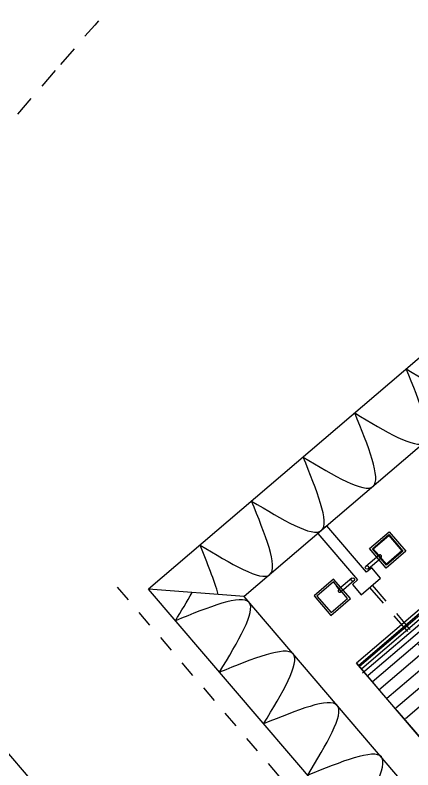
# Model space of a CAD drawing. Extents: x 268 to 383, y 668 to 793.
# Drawn here: x 360.745 to 363.144, y 773.957 to 778.514 of the extents above; entities that cross this region are included whole.
import ezdxf

# ---------------------------------------------------------------- set-up
doc = ezdxf.new("R2010")
doc.units = 0
doc.header["$LTSCALE"] = 0.5
doc.header["$MEASUREMENT"] = 0
for name, pattern in [('DASHDOTX2', [2, 1, -0.5, 0, -0.5]), ('DASHED2', [0.375, 0.25, -0.125]), ('HIDDEN', [0.375, 0.25, -0.125])]:
    doc.linetypes.add(name, pattern=pattern)
for name, color, linetype in [('2', 1, 'CONTINUOUS'), ('4', 3, 'CONTINUOUS'), ('6', 7, 'CONTINUOUS'), ('9', 1, 'DASHED2'), ('CALLE-PROY', 3, 'DASHED2'), ('PROYECCIONES', 6, 'HIDDEN'), ('talud', 5, 'CONTINUOUS'), ('texturas', 6, 'CONTINUOUS'), ('TUBERIA', 7, 'DASHDOTX2'), ('tuberia_alumbrado', 3, 'DASHED2')]:
    doc.layers.add(name, color=color, linetype=linetype)

msp = doc.modelspace()

# ---------------------------------------------------------------- linework, layer by layer
at = {"layer": '2', "ltscale": 2}
for p, q in [((366.1797, 777.4629, -249.9372), (362.8173, 774.588, -249.9372)), ((366.1841, 777.4558, -249.9372), (362.8217, 774.5809, -249.9372)), ((366.1982, 777.4426, -249.9372), (362.8357, 774.5677, -249.9372)), ((366.203, 777.4152, -249.9372), (362.8405, 774.5404, -249.9372)), ((366.237, 777.4017, -249.9372), (362.8745, 774.5268, -249.9372)), ((366.2608, 777.3609, -249.9372), (362.8983, 774.486, -249.9372)), ((366.3016, 777.3133, -249.9372), (362.9391, 774.4384, -249.9372)), ((366.3492, 777.2624, -249.9372), (362.9867, 774.3875, -249.9372)), ((366.4035, 777.2046, -249.9372), (363.0411, 774.3297, -249.9372)), ((366.4613, 777.1401, -249.9372), (363.0988, 774.2652, -249.9372))]:
    msp.add_line(p, q, dxfattribs=at)
at = {"layer": '4', "elevation": -249.9372}
msp.add_lwpolyline([(362.6254, 775.43), (362.5709, 775.3835), (362.8103, 775.1036), (362.7792, 775.077), (362.8323, 775.0148), (362.949, 775.1145), (362.8958, 775.1767), (362.8647, 775.1501), (362.6254, 775.43)], dxfattribs=at)
at = {"layer": '6', "ltscale": 2}
for p in [(366.165, 777.4758, -249.9372), (365.9049, 770.9724, -249.9372)]:
    msp.add_line(p, (362.8026, 774.6009, -249.9372), dxfattribs=at)
at = {"layer": '9', "color": 4}
msp.add_line((360.9865, 778.1805, -249.9372), (359.4708, 776.4198, -249.9372), dxfattribs=at)
at = {"layer": '9', "ltscale": 0.8}
msp.add_line((361.3606, 775.0594, -249.9372), (366.1843, 769.4176, -249.9372), dxfattribs=at)
at = {"layer": '9', "color": 4}
msp.add_arc((380.9267, 761.0148, -249.9372), 26.3111, 126.6505, 139.27632, dxfattribs=at)
at = {"layer": 'CALLE-PROY', "color": 5, "linetype": 'Continuous'}
msp.add_line((362.0903, 772.4353, -249.9372), (359.5463, 775.4108, -249.9372), dxfattribs=at)
at = {"layer": 'PROYECCIONES'}
for p, q in [((362.8829, 775.058, -249.9372), (364.6118, 773.0358, -249.9372)), ((362.8984, 775.0713, -249.9372), (364.6253, 773.0515, -249.9372))]:
    msp.add_line(p, q, dxfattribs=at)
at = {"layer": 'PROYECCIONES', "color": 1, "ltscale": 2}
msp.add_line((362.8026, 774.6009, -249.9372), (363.5448, 773.7327, -249.9372), dxfattribs=at)
at = {"layer": 'talud'}
for p, q in [((365.7686, 778.6558, -249.9372), (361.5488, 775.048, -249.9372)), ((365.7235, 778.0789, -249.9372), (362.1257, 775.0029, -249.9372)), ((363.0413, 773.3023, -249.9372), (361.5488, 775.048, -249.9372)), ((362.1257, 775.0029, -249.9372), (361.5488, 775.048, -249.9372)), ((363.3524, 773.5682, -249.9372), (362.1257, 775.0029, -249.9372))]:
    msp.add_line(p, q, dxfattribs=at)
at = {"layer": 'texturas'}
for points in [[(363.104, 776.3777, -249.9372), (363.5254, 776.1996, -249.9372), (363.415, 776.6436, -249.9372)], [(362.7929, 776.1117, -249.9372), (363.2144, 775.9336, -249.9372), (363.104, 776.3777, -249.9372)], [(362.4819, 775.8458, -249.9372), (362.9033, 775.6677, -249.9372), (362.7929, 776.1117, -249.9372)], [(362.1708, 775.5798, -249.9372), (362.5923, 775.4018, -249.9372), (362.4819, 775.8458, -249.9372)], [(361.8598, 775.3139, -249.9372), (362.2813, 775.1358, -249.9372), (362.1708, 775.5798, -249.9372)], [(361.9776, 774.5464, -249.9372), (362.1557, 774.9679, -249.9372), (361.7117, 774.8575, -249.9372)], [(362.2435, 774.2354, -249.9372), (362.4216, 774.6568, -249.9372), (361.9776, 774.5464, -249.9372)], [(362.5095, 773.9243, -249.9372), (362.6875, 774.3458, -249.9372), (362.2435, 774.2354, -249.9372)], [(362.7754, 773.6133, -249.9372), (362.9535, 774.0348, -249.9372), (362.5095, 773.9243, -249.9372)]]:
    msp.add_spline(points, degree=3, dxfattribs=at)
for points in [[(361.9702, 775.015, -249.9372), (361.9473, 775.0984, -249.9372), (361.9035, 775.2062, -249.9372), (361.8598, 775.3139, -249.9372)], [(361.7117, 774.8575, -249.9372), (361.7466, 774.9155, -249.9372), (361.7815, 774.9735, -249.9372), (361.8116, 775.0274, -249.9372)]]:
    msp.add_open_spline(points, degree=3, dxfattribs=at)
at = {"layer": 'TUBERIA', "color": 1}
for p, q in [((362.8603, 775.1867, -249.9372), (362.9381, 775.2532, -249.9372)), ((362.8736, 775.1712, -249.9372), (362.9514, 775.2376, -249.9372)), ((362.9224, 775.2715, -249.9372), (362.9514, 775.2376, -249.9372)), ((362.7748, 775.1136, -249.9372), (362.697, 775.0471, -249.9372)), ((362.7881, 775.098, -249.9372), (362.7103, 775.0315, -249.9372)), ((362.6814, 775.0654, -249.9372), (362.7103, 775.0315, -249.9372))]:
    msp.add_line(p, q, dxfattribs=at)
at = {"layer": 'TUBERIA', "color": 1, "elevation": -249.9372}
for points in [[(362.9828, 775.1757), (362.8817, 775.2939), (362.9999, 775.3949), (363.101, 775.2767)], [(362.9842, 775.193), (362.8991, 775.2925), (362.9986, 775.3776), (363.0837, 775.2781)], [(362.9846, 775.1988), (362.9048, 775.2921), (362.9981, 775.3719), (363.0779, 775.2786)], [(362.7666, 774.9909), (362.6656, 775.1091), (362.5474, 775.008), (362.6484, 774.8898)], [(362.7493, 774.9922), (362.6642, 775.0918), (362.5647, 775.0067), (362.6498, 774.9071)]]:
    msp.add_lwpolyline(points, close=True, dxfattribs=at)
at = {"layer": 'TUBERIA', "color": 1, "linetype": 'Continuous'}
for centre in [(362.867, 775.1789, -249.9372), (362.7814, 775.1058, -249.9372)]:
    msp.add_circle(centre, 0.0102, dxfattribs=at)
for centre, start, end in [((362.9447, 775.2454, -249.9372), 310.53, 130.53), ((362.7037, 775.0393, -249.9372), 130.53, 310.53)]:
    msp.add_arc(centre, 0.0102, start, end, dxfattribs=at)
at = {"layer": 'tuberia_alumbrado', "ltscale": 10}
msp.add_circle((367.8806, 778.4437), 14.8581, dxfattribs=at)

doc.saveas('drawing.dxf')
